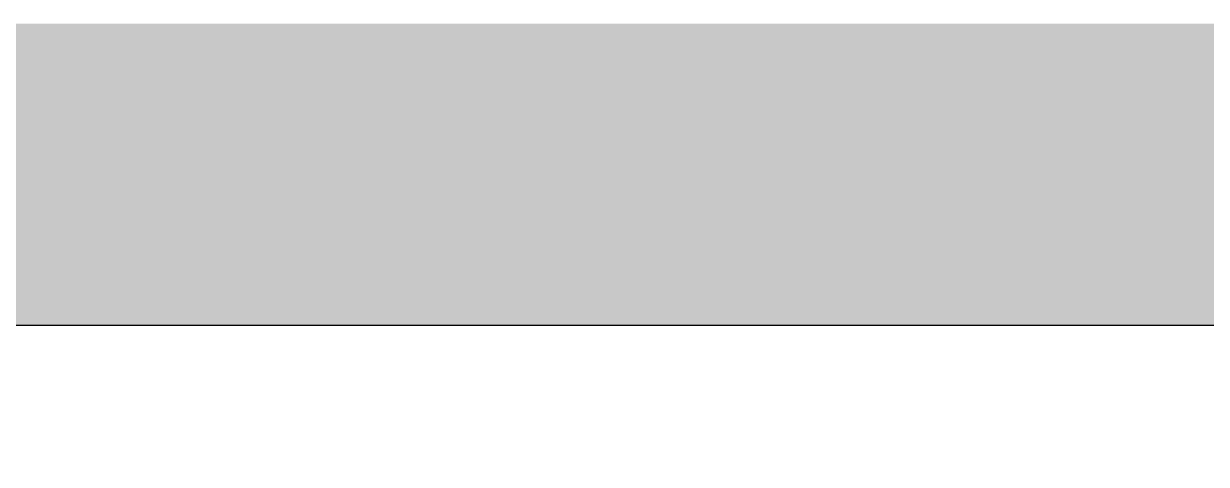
# Model space of a CAD drawing. Header units: metres. Extents: x -1236 to 4965, y 111 to 1952.
# Drawn here: x 1842 to 2626, y 1660 to 1952 of the extents above; entities that cross this region are included whole.
import ezdxf

# ---------------------------------------------------------------- set-up
doc = ezdxf.new("R2010")
doc.units = ezdxf.units.M
doc.layers.add('Polyimide', color=7, linetype='CONTINUOUS')
doc.layers.add('Polyimide_Negative', color=5, linetype='CONTINUOUS')

msp = doc.modelspace()

# ---------------------------------------------------------------- hatches: boundary and pattern name
at = {"layer": 'Polyimide_Negative'}
h = msp.add_hatch(color=5, dxfattribs=at)
h.paths.add_polyline_path([(-1236.25, 1952.5), (4965.25, 1952.5), (4965.25, 320), (1697, 320), (1697, 391), (-40.06, 391), (-45.65, 378.65), (-60.47, 350.95), (-77.06, 324.27), (-95.36, 298.73), (-115.29, 274.44), (-136.76, 251.51), (-159.69, 230.04), (-183.98, 210.11), (-209.52, 191.81), (-236.2, 175.22), (-263.9, 160.4), (-292.52, 147.44), (-321.92, 136.37), (-351.99, 127.25), (-382.59, 120.12), (-413.58, 115), (-444.85, 111.92), (-476.25, 110.89), (-507.65, 111.92), (-538.92, 115), (-569.91, 120.12), (-600.51, 127.25), (-630.58, 136.37), (-659.98, 147.44), (-688.6, 160.4), (-716.3, 175.22), (-742.98, 191.81), (-768.52, 210.11), (-792.81, 230.04), (-815.74, 251.51), (-837.21, 274.44), (-857.14, 298.73), (-875.44, 324.27), (-892.03, 350.95), (-906.85, 378.65), (-912.44, 391), (-1236.25, 391), (-1236.25, 1952.5)])
h.paths.add_polyline_path([(-756.25, 591), (-755.65, 572.69), (-753.85, 554.45), (-750.87, 536.37), (-746.71, 518.53), (-741.39, 501), (-734.94, 483.85), (-727.37, 467.16), (-718.74, 451), (-709.06, 435.44), (-698.39, 420.55), (-686.77, 406.38), (-674.24, 393.01), (-660.87, 380.48), (-646.7, 368.86), (-631.81, 358.19), (-616.25, 348.51), (-600.09, 339.88), (-583.4, 332.31), (-566.25, 325.86), (-548.72, 320.54), (-530.88, 316.38), (-512.8, 313.4), (-494.56, 311.6), (-476.25, 311), (-457.94, 311.6), (-439.7, 313.4), (-421.62, 316.38), (-403.78, 320.54), (-386.25, 325.86), (-369.1, 332.31), (-352.41, 339.88), (-336.25, 348.51), (-320.69, 358.19), (-305.8, 368.86), (-291.63, 380.48), (-278.26, 393.01), (-265.73, 406.38), (-254.11, 420.55), (-243.44, 435.44), (-233.76, 451), (-225.13, 467.16), (-217.56, 483.85), (-211.11, 501), (-205.79, 518.53), (-201.63, 536.37), (-198.65, 554.45), (-196.85, 572.69), (-196.25, 591), (1897, 591), (1897, 520), (3920.25, 520), (3920.86, 538.64), (3922.69, 557.2), (3925.73, 575.6), (3929.96, 593.76), (3935.37, 611.61), (3941.94, 629.06), (3949.64, 646.05), (3958.43, 662.5), (3968.28, 678.34), (3979.14, 693.5), (3990.98, 707.91), (4003.72, 721.53), (4017.34, 734.27), (4031.75, 746.11), (4046.91, 756.97), (4062.75, 766.82), (4079.2, 775.61), (4096.19, 783.31), (4113.64, 789.88), (4131.49, 795.29), (4149.65, 799.52), (4168.05, 802.56), (4186.61, 804.39), (4205.25, 805), (4223.89, 804.39), (4242.45, 802.56), (4260.85, 799.52), (4279.01, 795.29), (4296.86, 789.88), (4314.31, 783.31), (4331.3, 775.61), (4347.75, 766.82), (4363.59, 756.97), (4378.75, 746.11), (4393.16, 734.27), (4406.78, 721.53), (4419.52, 707.91), (4431.36, 693.5), (4442.22, 678.34), (4452.07, 662.5), (4460.86, 646.05), (4468.56, 629.06), (4475.13, 611.61), (4480.54, 593.76), (4484.77, 575.6), (4487.81, 557.2), (4489.64, 538.64), (4490.25, 520), (4765.25, 520), (4765.25, 1752.5), (-1036.25, 1752.5), (-1036.25, 591), (-756.25, 591)], flags=0)

# ---------------------------------------------------------------- linework, layer by layer
at = {"layer": 'Polyimide'}
msp.add_lwpolyline([(4765.25, 1752.5), (-1036.25, 1752.5)], dxfattribs=at)

doc.saveas('drawing.dxf')
